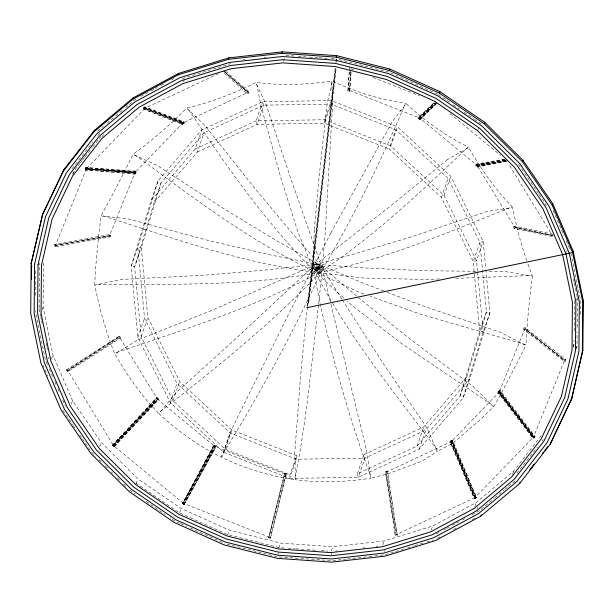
<?xml version="1.0" encoding="UTF-8"?>
<svg xmlns="http://www.w3.org/2000/svg" width="614" height="614" viewBox="0 0 614 614"><rect width="100%" height="100%" fill="white"/><g stroke="black" fill="none" stroke-linecap="round" stroke-linejoin="round"><path stroke-width="0.46" stroke-dasharray="3.07 2.3" d="M35.305 295.265L35.528 269.761M39.142 307.89L39.534 263.199M541.272 435.648L513.634 471.168L476.357 502.436L432.64 526.006L384.164 540.957L332.788 546.721L280.491 543.083L229.283 530.166L181.13 508.476L137.889 478.851L101.203 442.425L72.506 400.597L52.881 354.969L43.095 307.307L43.479 263.26M573.422 347.087L574.09 340.478M574.174 330.908L574.435 301.221M576.362 349.082L576.991 346.327L577.114 332.067M577.16 327.308L577.421 297.828M580.23 314.337L580.36 299.225L571.074 254.012M268.64 537.887L284.62 473.179L286.324 473.563L286.301 474.154L270.352 538.271L268.64 537.887L284.62 473.179M270.352 538.271L286.324 473.563M351.124 72.329L349.65 91.586L347.938 91.217L349.151 71.715M347.938 91.217L349.704 67.31L349.328 68.929M349.65 91.586L350.863 72.091M350.778 69.674L348.929 90.258L420.736 118.456L435.011 103.643M466.694 376.904L423.698 426.968L363.987 454.636L364.985 458.136L358.307 477.316L357.302 473.824L417.021 446.148L460.016 396.084L466.694 376.904L486.426 312.065L479.887 242.338L448.066 178.329L395.823 129.784L331.099 104.088L263.751 105.163L204.04 132.839L161.045 182.903L141.312 247.734L147.851 317.461L179.672 381.471L231.915 430.023L296.639 455.711L289.962 474.898L289.616 478.413L358.307 477.316L419.216 449.087L463.071 398.026L469.756 378.838L489.88 312.71L485.874 270.037M296.639 455.711L296.293 459.226L289.616 478.413L223.596 452.203L170.308 402.684L137.851 337.393L131.181 266.269L151.305 200.141L157.982 180.961L201.837 129.892L262.754 101.663L331.445 100.573L397.465 126.776L450.753 176.295L483.203 241.586L485.781 269.093M318.612 304.736C311.367 363.097 306.693 422.01 294.636 479.634A116.2 51.438 16.4 0 1 221.623 457.369L230.319 431.911L290.737 309.847L313.232 267.121L322.12 269.83L318.704 303.792M307.253 306.271L335.206 68M335.873 62.306L336.318 58.507M307.767 304.805L335.451 68.753M336.234 62.091L336.679 58.284M308.274 303.339L335.82 68.507M308.788 301.873L336.188 68.261M307.576 307.015L306.24 316.394L300.515 377.111L294.774 452.449L295.411 479.741A116.2 47.57 -5.6 0 0 370.633 478.199L366.688 450.975L322.212 268.372L313.063 268.564L307.714 306.079M523.612 329.457L523.911 327.914L525.308 327.669L565.778 359.497L565.486 361.04L564.089 361.285L523.612 329.457L525.016 329.204L565.486 361.04M525.016 329.204L525.308 327.669M564.089 361.285L564.381 359.75L523.911 327.914M54.278 246.084L54.577 244.533L109.614 234.533L110.658 235.308L110.359 236.858L55.314 246.859L54.278 246.084L109.315 236.083L110.359 236.858M55.314 246.859L55.613 245.308L54.577 244.533M109.315 236.083L109.614 234.533M157.982 180.961L137.858 247.089L131.181 266.269L134.635 266.913L141.174 336.641L172.987 400.658L225.238 449.202L289.962 474.898M161.045 182.903L154.36 202.083L134.635 266.913L141.312 247.734L137.858 247.089L144.536 318.213L176.985 383.504L230.273 433.024L296.293 459.226L364.985 458.136L425.901 429.907L469.756 378.838M460.016 396.084L479.749 331.253L486.426 312.065L489.88 312.71L483.195 331.898L463.071 398.026M73.365 173.708L74.24 171.199M42.22 309.817L43.095 307.307M102.484 136.761L103.359 134.251M48.437 358.883L49.043 357.125M51.422 359.159L52.881 354.969M71.339 403.943L72.506 400.597M183.479 81.923L184.353 79.413M151.305 200.141L195.16 149.079L201.837 129.892M154.36 202.083L197.355 152.019L204.04 132.839M99.744 446.608L101.203 442.425M137.851 337.393L144.536 318.213M141.174 336.641L147.851 317.461M136.139 483.878L137.889 478.851M283.323 61.208L284.489 57.854M170.308 402.684L176.985 383.504M172.987 400.658L179.672 381.471M179.672 512.667L181.13 508.476M223.596 452.203L230.273 433.024M225.238 449.202L231.915 430.023M227.533 535.193L229.283 530.166M477.592 272.148L483.195 331.898L479.749 331.253L473.202 261.526L441.389 197.508L389.146 148.964L395.823 129.784M477.5 271.204L476.525 260.773L444.075 195.482L390.78 145.963L397.465 126.776M278.741 548.102L280.491 543.083M277.973 554.473L278.48 553.007M441.389 197.508L448.066 178.329M444.075 195.482L450.753 176.295M357.302 473.824L363.987 454.636M331.33 550.911L332.788 546.721M477.938 129.915L478.813 127.405M331.368 554.887L331.974 553.13M417.021 446.148L423.698 426.968M382.706 545.148L384.164 540.957M419.216 449.087L425.901 429.907M384.587 551.564L385.101 550.098M431.181 530.189L432.64 526.006M474.898 506.627L476.357 502.436M477.101 509.144L477.715 507.387M566.584 252.185L567.198 250.428M512.467 474.515L513.634 471.168M576.5 300.469L577.114 298.711M573.184 346.818L574.059 344.308M576.377 348.084L576.991 346.327M72.498 174.645L74.532 170.354M213.534 445.572L182.435 503.741L184.016 504.7L216.212 446.485L214.708 445.595L214.286 446.033L182.519 503.81L183.939 504.616L215.483 446.025L213.979 445.15L213.534 445.572L215.038 446.447L215.483 446.025M214.708 445.595L182.519 503.81L213.979 445.15M183.939 504.616L215.038 446.447M436.07 103.858L419.562 119.17L418.057 118.287L418.84 116.829L435.349 101.517M419.562 119.17L420.344 117.704L435.479 103.674M184.016 504.7L216.212 446.485M436.823 103.29L420.283 119.63L418.786 118.74L419.585 117.289L435.456 101.602M420.283 119.63L421.089 118.172L435.633 103.797M85.054 168.927L85.922 167.599L135.118 171.72L136.016 172.856L135.149 174.184L85.952 170.063L85.054 168.927L134.251 173.048L135.149 174.184M85.952 170.063L86.82 168.735L136.016 172.856M134.251 173.048L135.118 171.72M497.808 392.553L498.675 391.225L499.919 391.356L534.924 436.715L534.065 438.043L532.814 437.92L497.808 392.553L499.052 392.684L534.065 438.043M499.052 392.684L499.919 391.356M532.814 437.92L533.681 436.592L534.924 436.715M85.131 168.85L85.991 167.538L135.571 171.068L136.454 172.219L135.594 173.532L86.021 170.001L85.131 168.85L134.704 172.388L135.594 173.532M86.021 170.001L86.881 168.689L136.454 172.219M134.704 172.388L135.571 171.068M498.253 391.909L499.113 390.596L500.372 390.704L535.001 436.654L534.142 437.966L532.883 437.859L498.253 391.909L499.512 392.024L534.142 437.966M499.512 392.024L500.372 390.704M532.883 437.859L533.743 436.539L535.001 436.654M72.153 168.612L92.591 142.348M97.849 135.594L100.182 132.593M75.123 169.602L77.471 166.578M78.062 165.826L79.828 163.554M80.419 162.802L82.176 160.538M82.767 159.778L84.532 157.514M85.123 156.754L92.177 147.69M92.768 146.93L101.003 136.354M516.95 473.325L537.396 447.061M542.062 441.059L543.236 439.563M112.255 445.388L156.386 397.826L157.153 397.68L158.274 398.954L114.143 446.516L113.375 446.662L112.255 445.388L113.03 445.234L157.153 397.68M113.375 446.662L157.499 399.108L158.274 398.954M506.634 161.282L476.579 166.448L475.459 165.174L476.579 163.976L506.634 158.819M476.579 166.448L477.7 165.258L505.875 160.415M112.308 445.472L156.931 398.478L157.691 398.317L158.803 399.607L114.181 446.601L113.421 446.762L112.308 445.472L113.068 445.311L157.691 398.317M113.421 446.762L158.044 399.768L158.803 399.607M506.673 161.367L477.109 167.1L475.996 165.811L477.124 164.629L506.688 158.903M477.109 167.1L478.237 165.918L505.951 160.553M418.786 118.74L435.318 102.4M418.057 118.287L434.559 102.983M436.661 102.576L419.301 117.688L477.915 166.133L505.491 160.415M97.595 131.112L101.21 128.08M101.932 127.482L103.375 126.269M106.982 123.237L114.918 116.583M115.639 115.977L122.854 109.921M125.74 107.504L128.625 105.078M129.347 104.472L135.847 99.023M481.13 509.367L494.116 498.468M494.838 497.87L504.224 489.995M504.946 489.389L507.832 486.971M508.553 486.365L515.768 480.309M143.507 107.91L144.835 106.959L183.125 122.178L183.755 123.598L182.427 124.55L144.137 109.33L143.507 107.91L181.798 123.122L182.427 124.55M144.137 109.33L145.457 108.386L183.755 123.598M181.798 123.122L183.125 122.178M449.847 441.619L451.175 440.668L452.142 441.075L476.449 497.708L475.129 498.652L474.154 498.246L449.847 441.619L450.814 442.026L475.129 498.652M450.814 442.026L452.142 441.075M474.154 498.246L475.482 497.302L476.449 497.708M143.607 107.864L144.927 106.928L183.809 121.725L184.423 123.161L183.095 124.097L144.221 109.292L143.607 107.864L182.488 122.662L183.095 124.097M144.221 109.292L145.541 108.356L184.423 123.161M182.488 122.662L183.809 121.725M450.515 441.167L451.835 440.23L452.825 440.629L476.548 497.67L475.228 498.606L474.246 498.207L450.515 441.167L451.497 441.558L475.228 498.606M451.497 441.558L452.825 440.629M474.246 498.207L475.566 497.279L476.548 497.67M66.465 369.828L119.177 336.088L120.16 336.288L120.758 337.815L68.047 371.547L67.064 371.347L66.465 369.828L67.448 370.027L120.16 336.288M67.064 371.347L119.776 337.608L120.758 337.815M513.511 226.95L514.854 226.129L552.999 234.226L551.656 235.047L513.511 226.95L514.102 228.485L552.247 236.582L553.59 235.753L515.445 227.664L514.102 228.485M140.829 96.337L147.475 92.752M150.798 90.964L157.437 87.38M160.761 85.592L165.742 82.905M171.559 79.774L174.054 78.431M182.412 79.099L184.937 77.74L230.664 63.633M436.493 533.865L438.987 532.522M443.968 529.836L445.634 528.938M446.462 528.493L448.957 527.15M452.28 525.354L455.603 523.565M456.432 523.12L458.919 521.77M462.242 519.981L464.737 518.638M472.212 514.609L479.688 510.579M437.613 538.225L440.138 536.866M453.592 529.613L456.962 527.802M472.097 519.636L475.466 517.825M218.622 73.611L145.265 108.087L182.381 123.176L248.386 92.154L223.803 71.178M195.16 149.079L256.069 120.851L324.768 119.753L390.78 145.963M197.355 152.019L257.074 124.343L324.422 123.268L389.146 148.964M403.882 549.023L385.569 554.672L375.085 555.847M407.542 547.888L413.959 545.915M414.872 545.631L423.115 543.091M426.776 541.962L433.185 539.982M385.339 471.483L386.966 471.03L387.564 471.606L397.373 535.201L395.738 535.654L395.147 535.07L385.339 471.483L385.937 472.059L395.738 535.654M385.937 472.059L387.564 471.606M395.147 535.07L396.774 534.617L397.373 535.201M223.389 70.994L247.058 92.131L248.685 91.686L248.923 93.297L247.304 93.735L222.928 71.976M475.996 165.811L505.552 160.085M55.613 245.308L110.658 235.308M564.381 359.75L565.778 359.497M475.459 165.174L504.578 160.17M506.642 160.592L476.817 164.974L515.177 227.817L552.285 235.369L508.63 163.846M243.274 59.873L245.17 59.658M264.089 57.532L265.985 57.325M335.428 551.05L337.324 550.835M362.866 547.972L364.762 547.757M376.113 546.483L378.009 546.276M346.488 559.055L332.197 560.659L277.858 556.875L224.655 543.459M347.44 558.947L374.133 555.954M439.455 278.948L425.226 279.47L363.734 278.05L318.735 272.731L316.333 264.457L356.55 253.321L412.723 236.428L486.956 211.5L512.56 207.501A116.2 27.661 79.5 0 0 526.666 260.536M455.573 278.357L532.315 275.502A116.2 27.661 79.5 0 1 527.641 263.322M475.819 271.273L424.374 270.736L362.736 267.873L317.914 264.388L317.139 272.731L360.418 292.794L364.893 294.39M489.158 271.419L505.36 271.588L532.384 276.216A116.2 11.144 -82 0 0 526.014 344.753L420.337 314.115L370.257 296.293M285.855 55.437L294.367 56.027M298.151 56.296L305.718 56.818M309.502 57.087L318.014 57.678M318.965 57.747L327.477 58.338M331.261 58.599L336.933 58.998M284.343 548.01L279.616 547.68L227.74 534.594L178.966 512.629L135.94 483.149M288.127 548.271L294.751 548.732M295.695 548.801L306.102 549.522M307.046 549.591L317.453 550.313M321.237 550.581L327.861 551.042M348.322 89.598L350.026 89.966M284.597 473.77L286.301 474.154M268.671 537.296L270.375 537.68M338.79 59.466L388.808 72.076L437.59 94.049M383.689 290.944L363.258 283.161L319.472 264.826L315.611 272.225L344.086 298.281M387.242 292.295L422.777 305.841L500.648 332.435L525.814 345.436A116.2 6.723 -64.1 0 1 494.093 406.238L402.7 344.324L351.722 305.265L346.864 300.822M350.863 68.737L355.314 70.487M373.112 77.479L419.4 95.654M179.802 523.251L174.629 520.925L169.901 517.686M180.669 523.642L186.702 526.359M190.156 527.917L223.795 543.068M418.84 116.829L420.344 117.704M182.88 503.319L184.384 504.194M419.585 117.289L421.089 118.172M214.286 446.033L215.783 446.923M182.949 503.373L184.446 504.263M438.373 94.579L449.325 102.085M453.232 104.764L459.495 109.054M464.184 112.27L473.571 118.702M474.353 119.239L481.399 124.059M129.7 490.141L135.21 493.925M146.247 501.484L165.166 514.44M358.054 297.329L408.133 337.508L473.386 386.72L493.641 406.798L479.618 420.268L452.994 443.139L438.005 450.975C401.694 402.239 363.196 354.815 332.128 302.472M449.878 113.498L500.54 155.365M356.596 296.086L320.8 265.716L314.322 271.281L331.66 301.651M225.706 71.17L248.685 91.686M224.555 71.539L248.923 93.297M91.586 452.295L95.669 456.348M99.077 459.732L101.118 461.759M105.201 465.811L107.243 467.837M111.326 471.897L112.684 473.248M117.451 477.976L120.851 481.353M123.575 484.062L126.292 486.764M476.579 163.976L477.7 165.258M156.386 397.826L157.499 399.108M113.03 445.234L114.143 446.516M477.124 164.629L478.237 165.918M156.931 398.478L158.044 399.768M113.068 445.311L114.181 446.601M85.922 167.599L86.82 168.735M498.675 391.225L533.681 436.592M85.991 167.538L86.881 168.689M499.113 390.596L533.743 436.539M518.531 164.475L538.57 193.679M539.115 194.469L545.071 203.15L546.199 205.782M62.851 410.413L72.613 424.642M73.15 425.433L76.405 430.168M79.659 434.912L81.831 438.074M82.368 438.864L91.049 451.505M341.752 299.049L321.751 266.944L313.439 270.007L320.109 303.761M342.251 299.847L382.207 361.922L426.86 427.889L437.26 451.405L421.948 461.229L387.772 473.808L371.386 478.06C350.264 421.649 333.862 363.35 320.301 304.697M144.835 106.959L145.457 108.386M553.168 210.448L563.982 235.592M566.215 240.788L568.08 245.124M568.457 245.991L570.314 250.328M451.175 440.668L475.482 497.302M47.447 364.478L45.213 359.282L35.359 311.298M49.312 368.814L53.042 377.48M54.907 381.816L56.027 384.418M57.893 388.754L59.005 391.356M62.735 400.021L65.345 406.092M42.888 364.946L47.8 376.359M144.927 106.928L145.541 108.356M451.835 440.23L475.566 497.279M119.177 336.088L119.776 337.608M67.448 370.027L68.047 371.547M551.656 235.047L552.247 236.582M514.854 226.129L515.445 227.664M573.606 279.263L574.174 282.049M574.366 282.977L576.469 293.185M576.653 294.114L577.229 296.9M39.135 308.842L39.895 312.557M40.087 313.485L40.654 316.271M40.846 317.2L41.422 319.986M41.614 320.915L42.182 323.701M46.188 343.195L46.756 345.981M46.948 346.91L47.524 349.696M386.966 471.03L396.774 534.617M247.058 92.131L247.304 93.735M314.276 229.928L313.178 267.328L322.058 270.03C353.825 216.604 381.348 160.553 405.478 103.305A116.2 51.438 16.4 0 1 332.466 81.04L327.27 102.761L319.18 176.279L314.276 229.928M332.627 103.505L325.32 231.47L322.235 268.594L313.079 268.778L297.967 232.031L281.051 178.582L260.704 104.979L256.468 82.468A116.2 47.57 -5.6 0 0 331.69 80.933L332.627 103.505M318.152 264.427L317.377 272.762C243.965 286.515 169.042 284.044 94.717 284.451A116.2 11.144 -82 0 1 101.087 215.913L128.126 218.845L208.837 240.604L271.142 255.071L318.152 264.427M324.768 119.753L324.422 123.268L331.099 104.088L331.445 100.573L324.768 119.753M285.464 474.161L269.109 537.089L183.655 503.526L213.657 445.964L285.464 474.161M262.754 101.663L256.069 120.851L257.074 124.343L263.751 105.163L262.754 101.663M479.887 242.338L473.202 261.526L476.525 260.773L483.203 241.586L479.887 242.338M86.405 168.842L55.575 245.193L109.507 235.776L135.41 171.621L86.405 168.842M524.886 328.643L498.982 392.799L533.566 436.976L564.396 360.633L524.886 328.643M321.483 271.127C291.85 335.075 258.095 397.158 220.917 457.023A116.2 49.105 38.6 0 1 158.926 413.644L175.934 392.806L233.19 341.085L313.946 265.854L321.483 271.127M330.762 233.128L313.808 266.023L321.352 271.296C374.878 235.676 421.588 191.061 468.183 147.03A116.2 49.105 38.6 0 1 406.184 103.643L392.2 121.672L330.762 233.128M319.687 264.933L315.826 272.324C241.993 263.306 171.767 237.772 101.287 215.238A116.2 6.723 -64.1 0 0 133.015 154.436L157.084 165.381L226.482 210.395L279.838 242.599L319.687 264.933M215.092 446.731L183.31 503.25L113.559 445.603L156.478 398.286L215.092 446.731M144.881 108.279L86.689 168.543L134.666 172.887L183.571 122.247L144.881 108.279M499.719 391.532L450.822 442.172L475.09 497.547L533.282 437.283L499.719 391.532M157.568 399.445L113.321 445.234L67.686 370.457L119.216 336.602L157.568 399.445M320.385 272.125C271.043 324.207 214.823 369.052 158.374 413.107A116.2 40.846 59.8 0 1 114.872 353.841L138.158 339.857L212.406 310.139L315.097 264.918L320.385 272.125M320.968 265.877L314.491 271.442C249.038 240.772 191.484 196.403 133.461 153.876A116.2 23.769 -45.8 0 0 186.717 108.133L204.93 125.502L254.749 188.26L292.87 233.903L320.968 265.877M447.652 159.44L389.238 207.064L314.905 265.025L320.193 272.24C386.912 259.338 449.348 231.685 512.229 206.834A116.2 40.846 59.8 0 1 468.735 147.567L447.652 159.44M318.965 272.693C254.257 307.591 183.916 329.68 114.542 353.173A116.2 27.661 79.5 0 1 94.786 285.172L121.557 279.439L203.948 275.241L267.827 269.815L316.555 264.419L318.965 272.693M452.004 441.243L386.006 472.266L396.168 534.648L474.706 497.731L452.004 441.243M321.851 267.144L313.539 270.206C264.734 221.754 225.576 164.652 187.354 107.765A116.2 37.961 -26.4 0 0 255.716 82.606L265.893 104.012L290.238 176.87L321.851 267.144"/><path stroke-width="0.92" d="M31.137 263.644L30.7 313.378L40.869 362.897L61.254 410.298L91.079 453.761L129.186 491.607L174.115 522.391L224.148 544.925L277.351 558.341L331.683 562.125L385.055 556.138L435.426 540.596L480.846 516.113L519.574 483.625L550.121 444.367L571.834 398.402L582.863 350.356L583.3 300.622L573.131 251.103L552.746 203.702L522.921 160.239L484.814 122.393L439.885 91.609L389.852 69.075L336.649 55.659L282.317 51.875L228.945 57.862L178.574 73.404L133.154 97.887L94.426 130.375L63.879 169.633L42.681 214.132L31.137 263.644L42.681 214.132M31.498 279.393L31.621 265.048M571.319 399.868L582.348 351.822L582.793 302.088L572.624 252.569L552.232 205.168L522.414 161.705L484.308 123.859L439.371 93.075L389.345 70.541L336.142 57.125L281.803 53.341L228.431 59.328L178.068 74.862L132.647 99.353L93.919 131.841L63.365 171.091L42.166 215.598M63.365 171.091L63.879 169.633M93.919 131.841L94.426 130.375M132.647 99.353L133.154 97.887M178.068 74.862L178.574 73.404M228.431 59.328L228.945 57.862M281.803 53.341L282.317 51.875M336.142 57.125L336.649 55.659M389.345 70.541L389.852 69.075M439.371 93.075L439.885 91.609M484.308 123.859L484.814 122.393M522.414 161.705L522.921 160.239M552.232 205.168L552.746 203.702M480.846 516.113L481.353 514.647M573.131 251.103L572.624 252.569L306.747 307.729M519.574 483.625L520.081 482.159M582.793 302.088L583.3 300.622M550.121 444.367L571.834 398.402M582.348 351.822L582.863 350.356M529.483 470.078L534.18 464.038M542.408 453.47L543.582 451.965M544.756 450.453L547.696 446.677M34.584 264.189L34.154 313.309L44.193 362.214L64.324 409.016L93.773 451.935L131.404 489.312L175.773 519.705L225.177 541.955L277.72 555.209L331.368 558.947L384.08 553.03L433.814 537.687L478.667 513.511L516.911 481.422L547.082 442.663L568.011 398.716L578.902 351.269L579.34 302.157L569.293 253.252L549.162 206.45L519.72 163.531L482.082 126.154L437.713 95.761L388.309 73.511L335.774 60.256L282.118 56.519L229.413 62.436L179.672 77.778L134.827 101.955L96.575 134.044L66.412 172.803L45.474 216.75L34.584 264.189M38.03 264.741L37.6 313.24L47.516 361.523L67.394 407.734L96.467 450.108L133.622 487.009L177.431 517.026L226.213 538.992L278.088 552.07L331.061 555.762L383.098 549.921L432.202 534.779L476.487 510.902L514.248 479.227L544.035 440.952L564.703 397.565L575.464 350.724L575.886 302.226L565.97 253.943L546.099 207.732L517.019 165.358L479.864 128.456L436.055 98.44L387.281 76.474L335.405 63.395L282.432 59.704L230.388 65.537L181.283 80.687L136.999 104.557L99.238 136.239L69.451 174.514L48.782 217.901L38.03 264.741M41.476 265.294L41.054 313.171L50.839 360.832L70.464 406.453L99.161 448.281L135.847 484.715L179.088 514.34L227.241 536.03L278.449 548.939L330.746 552.585L382.123 546.821L430.598 531.87L474.315 508.3L511.592 477.024L540.995 439.248L561.396 396.414L572.018 350.172L572.44 302.295L562.647 254.633L543.029 209.013L514.325 167.185L477.646 130.751L434.397 101.126L386.244 79.436L335.037 66.527L282.739 62.881L231.371 68.645L182.895 83.596L139.178 107.166L101.901 138.442L72.49 176.218L52.09 219.052L41.476 265.294"/></g></svg>
